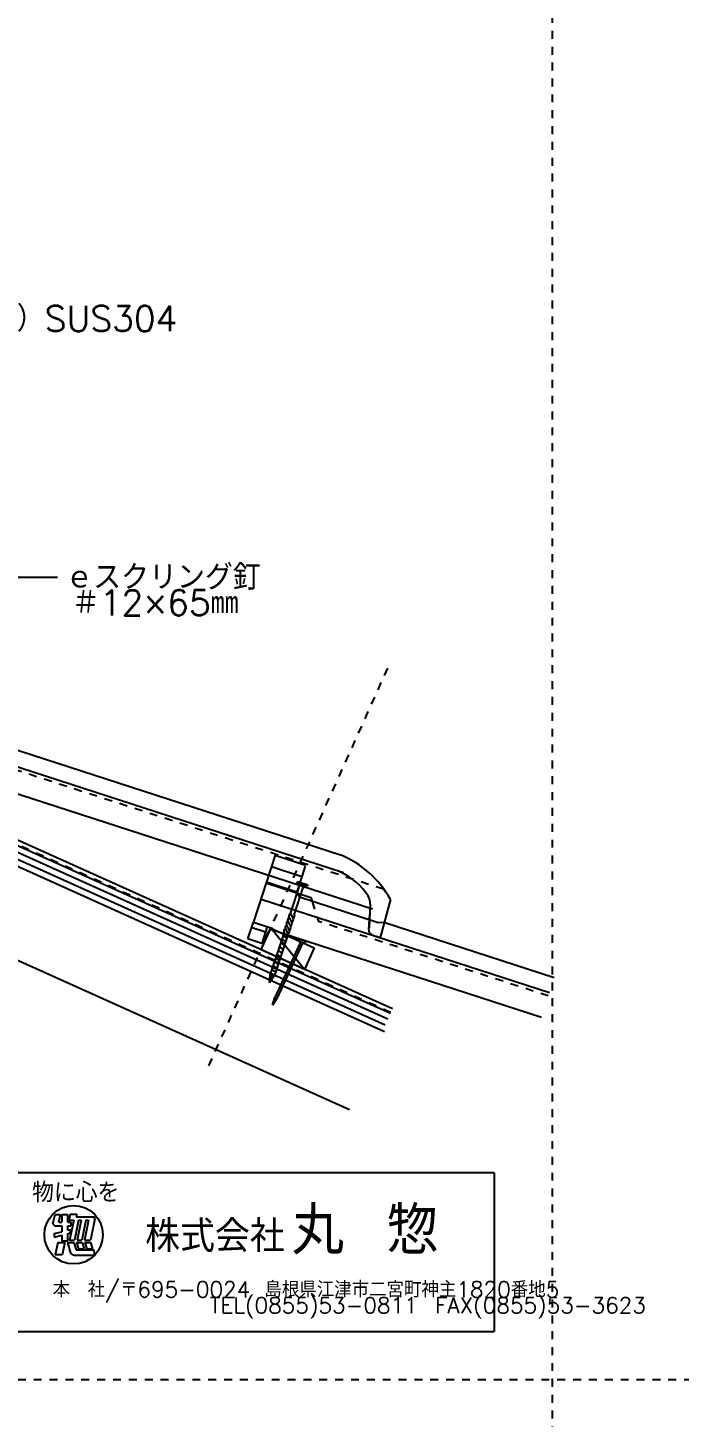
# Model space of a CAD drawing. Extents: x -1727 to 4652, y -2364 to 3340.
# Drawn here: x -331 to 80, y -24 to 852 of the extents above; entities that cross this region are included whole.
import ezdxf

# ---------------------------------------------------------------- set-up
doc = ezdxf.new("R2010")
doc.units = 0
doc.header["$LTSCALE"] = 5
doc.linetypes.add('DOT', pattern=[2, 1, -1])
for name, color, linetype in [('0-0', 7, 'CONTINUOUS'), ('0-1', 7, 'CONTINUOUS'), ('0-2', 7, 'CONTINUOUS'), ('0-3', 7, 'CONTINUOUS'), ('0-4', 7, 'CONTINUOUS'), ('0-A', 7, 'CONTINUOUS'), ('0-F', 7, 'CONTINUOUS')]:
    doc.layers.add(name, color=color, linetype=linetype)
doc.styles.get("Standard").update_dxf_attribs({"font": 'txt.shx', "bigfont": 'extfont.shx'})

msp = doc.modelspace()

# ---------------------------------------------------------------- linework, layer by layer
at = {"layer": '0-0', "color": 7, "linetype": 'CONTINUOUS'}
for p, q in [((-36.506, 130.3427), (-636.506, 130.3427)), ((-36.506, 130.3427), (-36.506, 30.3427)), ((-314.8072, 98.3051), (-313.3294, 104.1209)), ((-314.8072, 98.3051), (-313.5114, 97.0226)), ((-313.5114, 97.0226), (-309.152, 97.0226)), ((-313.3294, 104.1209), (-309.9856, 104.1209)), ((-310.9695, 99.2847), (-309.9856, 104.1209)), ((-310.9695, 99.2847), (-309.152, 99.2847)), ((-309.152, 104.1209), (-305.2908, 104.1209)), ((-309.152, 104.1209), (-309.152, 99.2847)), ((-309.152, 97.0226), (-309.152, 93.263)), ((-305.2908, 99.2847), (-305.2908, 104.1209)), ((-305.2908, 99.2847), (-303.475, 99.2847)), ((-305.2908, 97.0226), (-303.475, 97.0226)), ((-305.2908, 94.2488), (-305.2908, 97.0226)), ((-303.9261, 104.2594), (-304.6578, 100.6628)), ((-304.6578, 100.6628), (-301.5993, 100.6628)), ((-301.5993, 100.6628), (-304.1712, 88.0206)), ((-303.9261, 104.2594), (-299.6987, 104.2594)), ((-303.475, 99.2847), (-303.475, 97.0226)), ((-298.5261, 100.6628), (-301.098, 88.0206)), ((-299.6987, 104.2594), (-300.039, 102.5869)), ((-300.039, 102.5869), (-288.8883, 102.5869)), ((-296.841, 100.6628), (-299.4129, 88.0206)), ((-298.5261, 100.6628), (-296.841, 100.6628)), ((-293.9946, 100.6628), (-296.5665, 88.0206)), ((-292.2937, 100.6628), (-294.8656, 88.0206)), ((-293.9946, 100.6628), (-292.2937, 100.6628)), ((-288.247, 101.5032), (-290.9899, 88.0206)), ((-313.8585, 92.0613), (-309.152, 93.263)), ((-313.8585, 92.0613), (-313.8585, 89.8755)), ((-313.8585, 89.8755), (-309.152, 91.0772)), ((-309.386, 87.6186), (-305.2908, 87.6186)), ((-309.152, 91.0772), (-309.152, 87.5406)), ((-305.2908, 94.2488), (-303.7076, 94.6531)), ((-305.2908, 92.063), (-304.0316, 92.3845)), ((-305.2908, 87.6186), (-305.2908, 92.063)), ((-304.1712, 88.0206), (-301.098, 88.0206)), ((-303.7076, 94.6531), (-304.0316, 92.3845)), ((-299.4129, 88.0206), (-296.5665, 88.0206)), ((-294.8656, 88.0206), (-290.9899, 88.0206)), ((-311.5392, 86.5179), (-313.3735, 78.7787)), ((-311.5392, 86.5179), (-307.1293, 86.5179)), ((-307.1293, 86.5179), (-308.9636, 78.7787)), ((-305.5976, 86.5179), (-301.4996, 86.5179)), ((-305.5976, 86.5179), (-303.6853, 79.8227)), ((-301.4996, 86.5179), (-300.0227, 81.8024)), ((-300.0227, 81.8024), (-289.0108, 81.8024)), ((-299.9355, 86.5179), (-296.3489, 86.5179)), ((-299.9355, 86.5179), (-298.6729, 82.4863)), ((-298.6729, 82.4863), (-295.0862, 82.4863)), ((-296.3489, 86.5179), (-295.0862, 82.4863)), ((-294.5653, 86.5179), (-291.1186, 86.5179)), ((-294.5653, 86.5179), (-293.3026, 82.4863)), ((-293.3026, 82.4863), (-289.8559, 82.4863)), ((-291.1186, 86.5179), (-289.8559, 82.4863)), ((-289.0108, 81.8024), (-288.6724, 78.5987)), ((-308.9636, 78.7787), (-313.3735, 78.7787)), ((-301.034, 78.5987), (-288.6724, 78.5987)), ((-636.506, 30.3427), (-36.506, 30.3427))]:
    msp.add_line(p, q, dxfattribs=at)
msp.add_circle((-301.6509, 91.3979), 18.4473, dxfattribs=at)
for centre, radius, start, end in [((-289.7805, 101.3273), 1.5436, 6.5455, 54.6882), ((-301.3835, 81.3252), 2.7488, 213.1353, 277.3045)]:
    msp.add_arc(centre, radius, start, end, dxfattribs=at)
at = {"layer": '0-0', "color": 7}
msp.add_point((0, 0), dxfattribs=at)
at = {"layer": '0-1', "color": 7, "linetype": 'DOT'}
msp.add_line((-101.8653, 231.5565), (-719.6209, 509.5433), dxfattribs=at)
at = {"layer": '0-1', "color": 7, "linetype": 'CONTINUOUS'}
for p, q in [((-100.6841, 233.7409), (-718.7142, 511.8512)), ((-156.1761, 258.6868), (-177.3584, 284.6928))]:
    msp.add_line(p, q, dxfattribs=at)
at = {"layer": '0-1', "color": 4, "linetype": 'CONTINUOUS'}
for p, q in [((-164.9766, 293.934), (-158.8757, 312.3451)), ((-162.6463, 293.1608), (-156.5451, 311.5728)), ((-160.8348, 313.3697), (-160.5866, 314.1187)), ((-154.3609, 311.2244), (-160.8348, 313.3697)), ((-160.5866, 314.1187), (-154.1127, 311.9735)), ((-158.8757, 312.3451), (-159.3718, 312.8849)), ((-158.8757, 312.3451), (-156.5451, 311.5728)), ((-156.5451, 311.5728), (-155.824, 311.7092)), ((-156.5451, 311.5728), (-155.824, 311.7092)), ((-154.1127, 311.9735), (-154.3609, 311.2244)), ((-165.7768, 291.5193), (-163.9439, 287.6791)), ((-165.7768, 291.5193), (-163.9439, 287.6791)), ((-164.9766, 293.934), (-163.1438, 290.0938)), ((-162.6939, 293.2296), (-162.3461, 292.501)), ((-169.2366, 281.3651), (-177.9219, 255.1548)), ((-166.5902, 280.4882), (-175.2755, 254.2778)), ((-166.496, 279.4643), (-169.9456, 280.6074)), ((-168.9774, 281.8604), (-168.0851, 279.9909)), ((-168.9774, 281.8604), (-168.0851, 279.9909)), ((-168.1773, 284.2751), (-166.3444, 280.435)), ((-168.1773, 284.2751), (-166.3444, 280.435)), ((-167.3771, 286.6899), (-165.5443, 282.8497)), ((-167.3771, 286.6899), (-165.5443, 282.8497)), ((-166.5769, 289.1046), (-164.7441, 285.2644)), ((-166.5769, 289.1046), (-164.7441, 285.2644)), ((-158.9431, 275.4838), (-174.7538, 240.9292)), ((-157.67, 274.9013), (-173.4807, 240.3467)), ((-172.3441, 273.1823), (-169.2494, 271.1855)), ((-171.5544, 275.5655), (-168.4598, 273.5685)), ((-170.7647, 277.9487), (-167.6701, 275.9517)), ((-169.975, 280.3318), (-166.8803, 278.3349)), ((-158.9431, 275.4838), (-159.6568, 278.0098)), ((-155.292, 276.0127), (-159.6568, 278.0098)), ((-155.292, 276.0127), (-157.67, 274.9013)), ((-175.5029, 263.6498), (-172.4083, 261.6528)), ((-174.7132, 266.033), (-171.6186, 264.036)), ((-173.9235, 268.416), (-170.8289, 266.4191)), ((-173.1338, 270.7992), (-170.0392, 268.8023)), ((-178.1118, 250.3906), (-177.8364, 255.1261)), ((-178.1118, 250.3906), (-175.5058, 254.3538)), ((-177.0823, 258.8835), (-173.9877, 256.8865)), ((-176.2926, 261.2666), (-173.198, 259.2696)), ((-176.9243, 253.9742), (-178.1118, 250.3906)), ((-176.1976, 236.0913), (-174.7538, 240.9292)), ((-173.4807, 240.3467), (-176.1976, 236.0913))]:
    msp.add_line(p, q, dxfattribs=at)
at = {"layer": '0-1', "color": 3, "linetype": 'CONTINUOUS'}
msp.add_lwpolyline([(-150.0097, 272.3611), (-156.1761, 258.6868), (-183.5248, 271.0184), (-177.3584, 284.6928), (-150.0097, 272.3611)], close=True, dxfattribs=at)
at = {"layer": '0-1', "color": 4, "linetype": 'CONTINUOUS'}
for centre, radius, start, end in [((-164.9813, 289.9157), 1.79, 116.3851, 206.9475), ((-164.1811, 292.3304), 1.79, 116.3851, 206.9475), ((-165.4418, 290.1215), 2.2981, 303.0068, 359.3084), ((-164.6441, 292.5287), 2.2981, 303.0068, 359.3084), ((-168.1819, 280.2569), 1.79, 116.3851, 168.7932), ((-167.3818, 282.6716), 1.79, 116.3851, 206.9475), ((-166.5816, 285.0864), 1.79, 116.3851, 206.9475), ((-165.7814, 287.5011), 1.79, 116.3851, 206.9475), ((-167.8423, 282.8774), 2.2981, 303.0068, 359.3084), ((-168.6425, 280.4627), 2.2981, 334.854, 359.3084), ((-167.0421, 285.2922), 2.2981, 303.0068, 359.3084), ((-166.242, 287.7069), 2.2981, 303.0068, 359.3084), ((-177.8713, 254.1615), 0.9653, 348.8284, 447.8976), ((-176.053, 253.559), 0.9653, 55.435, 154.5042)]:
    msp.add_arc(centre, radius, start, end, dxfattribs=at)
at = {"layer": '0-2', "color": 2, "linetype": 'CONTINUOUS'}
for p, q in [((-436.9368, 418.8997), (-131.5819, 319.7774)), ((-359.7171, 404.3669), (-133.52, 330.9406)), ((-113.3608, 296.6253), (-431.2298, 399.7252)), ((-174.6164, 330.6621), (-188.2355, 288.7322)), ((-174.6294, 330.6663), (-155.4204, 324.4323)), ((-176.9513, 323.5116), (-157.7423, 317.2776)), ((-155.6026, 323.8708), (-161.0632, 307.0447)), ((-180.4145, 313.3468), (-152.0674, 304.1395)), ((-160.3115, 306.8008), (-180.2723, 313.2787)), ((-180.0659, 313.9145), (-160.8569, 307.6805)), ((-159.2592, 304.3566), (-160.3115, 306.8008)), ((-183.3765, 303.0599), (-1.7434, 244.0653)), ((-159.2592, 304.3566), (-109.7117, 288.2767)), ((-152.0674, 304.1395), (-151.2466, 301.5227)), ((-114.6693, 299.8974), (-115.4656, 284.6099)), ((-101.957, 302.844), (-108.4418, 278.804)), ((-115.531, 283.6355), (-115.0053, 293.5413)), ((-191.7469, 277.9216), (-188.2892, 288.567)), ((-189.191, 285.1585), (-180.6434, 282.3822)), ((-188.2892, 288.567), (-176.0237, 284.5831)), ((-179.5559, 285.7304), (-183.0136, 275.085)), ((-183.0136, 275.085), (-177.047, 284.9155)), ((-6.8174, 228.436), (-177.6727, 283.8845)), ((-114.2853, 280.7299), (-108.4418, 278.804)), ((-109.7117, 288.2767), (-106.1593, 288.514)), ((-106.1593, 288.514), (1.3517, 253.5945)), ((-183.0136, 275.085), (-191.7469, 277.9216))]:
    msp.add_line(p, q, dxfattribs=at)
at = {"layer": '0-2', "color": 2, "linetype": 'DOT'}
for p, q in [((-106.2419, 309.1993), (-400.8751, 404.8412)), ((-151.2466, 301.5227), (-147.3172, 288.9953)), ((-2.4346, 241.9372), (-147.3172, 288.9953))]:
    msp.add_line(p, q, dxfattribs=at)
at = {"layer": '0-2', "color": 2, "linetype": 'CONTINUOUS'}
for centre, radius, start, end in [((-157.4258, 272.3087), 63.3182, 28.8326, 67.8179), ((-150.2539, 283.2207), 40.5271, 36.9802, 67.9286), ((-126.1273, 299.6213), 11.4753, 2.3241, 44.0462), ((-112.3898, 283.4263), 3.202, 179.6023, 241.8381)]:
    msp.add_arc(centre, radius, start, end, dxfattribs=at)
at = {"layer": '0-3', "color": 7, "linetype": 'CONTINUOUS'}
msp.add_lwpolyline([(-421.1932, 388.1819), (-341.9174, 506.0244), (-311.9174, 506.0244)], dxfattribs=at)
at = {"layer": '0-4', "color": 3, "linetype": 'CONTINUOUS'}
for p, q in [((-103.5943, 227.2735), (-716.0553, 502.8777)), ((-101.9529, 230.9212), (-714.4139, 506.5254)), ((-105.6461, 219.4241), (-719.3382, 495.5823)), ((-105.2358, 223.6258), (-717.6968, 499.23)), ((-127.8056, 170.1803), (-719.3382, 436.3668))]:
    msp.add_line(p, q, dxfattribs=at)
at = {"layer": '0-A', "color": 7, "linetype": 'DOT'}
for p, q in [((0, 3340.4795), (0, -2364.3434)), ((-1726.8095, 0), (4652.0253, 0))]:
    msp.add_line(p, q, dxfattribs=at)
at = {"layer": '0-F', "color": 1, "linetype": 'DOT'}
msp.add_line((-216.4396, 197.8733), (-102.2517, 451.6277), dxfattribs=at)

# ---------------------------------------------------------------- texts
at = {"layer": '0-0', "color": 7}
for s, height, p in [('物に心を', 12.5, (-327.8191, 111.7948)), ('丸 惣', 30, (-164.2557, 78.9816)), ('株式会社', 20, (-256.5769, 80.444)), ('本\u3000社/〒695-0024 島根県江津市二宮町神主1820番地5  ', 10, (-314.8843, 51.888)), ('\u3000\u3000\u3000\u3000\u3000\u3000\u3000\u3000\u3000TEL(0855)53-0811\u3000FAX(0855)53-3623', 10, (-314.8843, 41.888))]:
    msp.add_text(s, height=height, dxfattribs=at).set_placement(p)
at = {"layer": '0-3', "color": 7}
for s, p in [('タワーロック（自在式）SUS304', (-513.5131, 661.0475)), ('ｅスクリング釘', (-306.9174, 498.0244)), ('＃12×65㎜', (-302.7933, 481.9322))]:
    msp.add_text(s, height=16, dxfattribs=at).set_placement(p)

doc.saveas('drawing.dxf')
